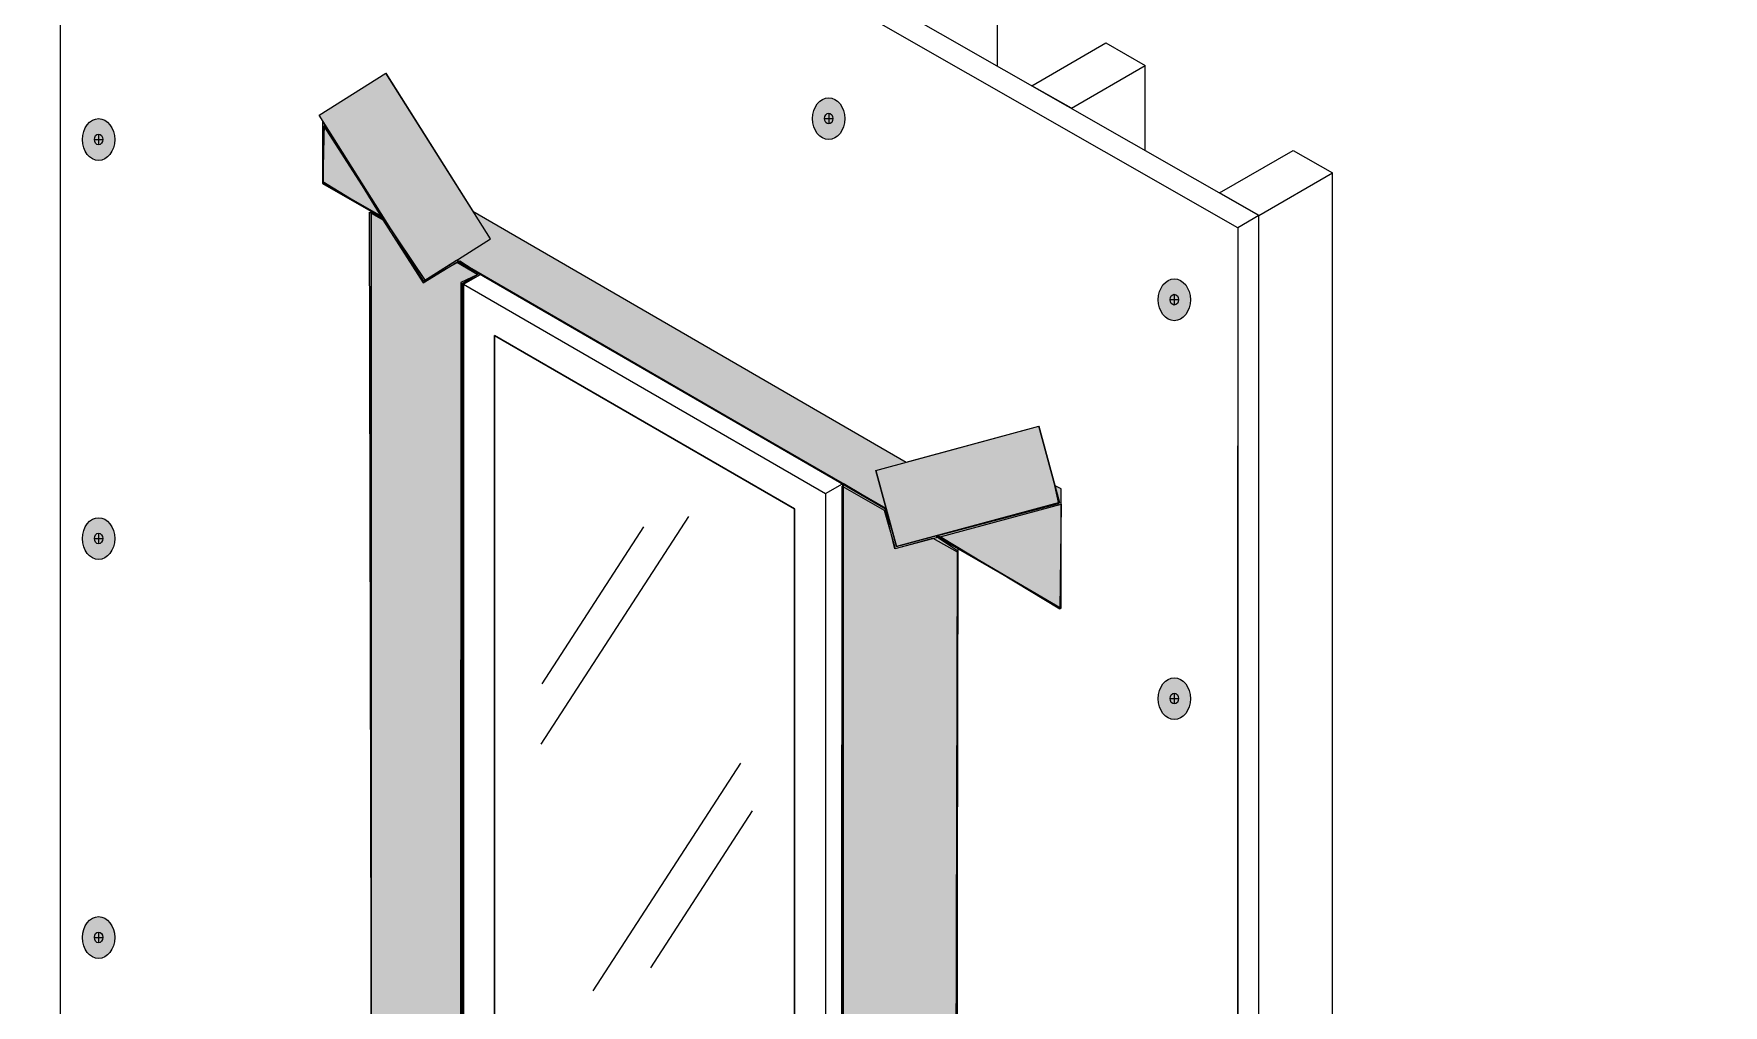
# Model space of a CAD drawing. Header units: inches. Extents: x -26 to 76, y -16 to 22.
# Drawn here: x 45.57 to 50.92, y 7.23 to 10.31 of the extents above; entities that cross this region are included whole.
import ezdxf

# ---------------------------------------------------------------- set-up
doc = ezdxf.new("R2010")
doc.units = ezdxf.units.IN
doc.header["$MEASUREMENT"] = 0
doc.linetypes.add('AI-Linetype-72', pattern=[0.375113, 0.250075, -0.125038])
for name, color, linetype, lineweight in [('.ATI-HATCH', 7, 'Continuous', 0), ('0_0', 7, 'Continuous', 0), ('G-ANNO-TTLB', 7, 'Continuous', 0), ('LOGOS', 7, 'Continuous', 0), ('T', 7, 'Continuous', 0), ('TYVEK', 7, 'Continuous', 0)]:
    doc.layers.add(name, color=color, linetype=linetype, lineweight=lineweight)
pattern_1 = [(45, (0, 0), (-7.071, 7.071), [])]

msp = doc.modelspace()

# ---------------------------------------------------------------- hatches: boundary and pattern name
at = {"layer": '.ATI-HATCH', "true_color": 0x808080, "transparency": 33554483}
for points in [[(48.7523, 9.0641), (48.8178, 8.8227), (48.3012, 8.6824), (48.2684, 8.8031), (46.9059, 9.5898), (46.8028, 9.5246), (46.4706, 10.0504), (46.682, 10.184), (46.9586, 9.7461), (48.3321, 8.95), (48.7523, 9.0641), (48.8178, 8.8227)], [(46.4869, 10.0242), (46.4828, 9.8399), (46.6707, 9.7249)], [(46.9773, 9.548), (46.9168, 9.588), (46.808, 9.5261), (46.6782, 9.7197), (46.6355, 9.7412), (46.6355, 6.4654), (46.9773, 6.2708), (46.9773, 7.105), (46.9242, 7.1357), (46.9242, 9.5168)], [(48.4314, 8.7116), (48.2965, 8.6758), (48.2655, 8.8031), (48.1298, 8.8817), (48.1299, 5.6068), (48.494, 5.3962), (48.4949, 8.6687)], [(48.8025, 8.8765), (48.8152, 8.8182), (48.4273, 8.7161), (48.823, 8.4873), (48.823, 8.8658)]]:
    msp.add_hatch(color=8, dxfattribs=at).paths.add_polyline_path(points)
at = {"layer": 'G-ANNO-TTLB', "true_color": 0xff00ff, "transparency": 33554687}
h = msp.add_hatch(color=6, dxfattribs=at)
edge = h.paths.add_edge_path()
edge.add_spline(control_points=[(71.2273, -15.1345), (71.2273, -15.1345), (30.5273, -15.1345), (30.5273, -15.1345), (30.5273, -15.1345), (30.5273, 19.0008), (30.5273, 19.0008), (30.5273, 19.0008), (71.2273, 19.0008), (71.2273, 19.0008), (71.2273, 19.0008), (71.2273, -15.1345), (71.2273, -15.1345)], knot_values=[0, 0, 0, 0, 1, 1, 1, 2, 2, 2, 3, 3, 3, 4, 4, 4, 4], degree=3, periodic=0)
edge = h.paths.add_edge_path()
edge.add_spline(control_points=[(30.6523, 18.8757), (30.6523, 18.8757), (30.6523, -15.0095), (30.6523, -15.0095), (30.6523, -15.0095), (71.1023, -15.0095), (71.1023, -15.0095), (71.1023, -15.0095), (71.1023, 18.8757), (71.1023, 18.8757), (71.1023, 18.8757), (30.6523, 18.8757), (30.6523, 18.8757)], knot_values=[0, 0, 0, 0, 1, 1, 1, 2, 2, 2, 3, 3, 3, 4, 4, 4, 4], degree=3, periodic=0)
edge.add_line((30.6523, 18.8757), (30.6523, 18.8757))
at = {"layer": 'LOGOS', "true_color": 0x000000, "transparency": 33554687}
h = msp.add_hatch(dxfattribs=at)
h.set_pattern_fill('_U', color=18, scale=10, angle=45, style=2, pattern_type=0)
h.set_pattern_definition(pattern_1)
h.paths.add_polyline_path([(46.6695, 9.7295), (46.485, 9.8346), (46.4859, 10.0152)])
h = msp.add_hatch(dxfattribs=at)
h.set_pattern_fill('_U', color=18, scale=10, angle=45, style=2, pattern_type=0)
h.set_pattern_definition(pattern_1)
h.paths.add_polyline_path([(46.9872, 6.2618), (46.6375, 6.4608), (46.6301, 9.7429), (46.6728, 9.7184), (46.8005, 9.5192), (46.9072, 9.5839), (46.974, 9.5456), (46.9202, 9.5194), (46.9195, 7.13), (46.9838, 7.0951)])
h = msp.add_hatch(dxfattribs=at)
h.set_pattern_fill('_U', color=18, scale=10, angle=45, style=2, pattern_type=0)
h.set_pattern_definition(pattern_1)
h.paths.add_polyline_path([(48.485, 5.3932), (48.1274, 5.5955), (48.1297, 8.8742), (48.2623, 8.7982), (48.2975, 8.6765), (48.4165, 8.7098), (48.4937, 8.6656)])
h = msp.add_hatch(dxfattribs=at)
h.set_pattern_fill('_U', color=18, scale=10, angle=45, style=2, pattern_type=0)
h.set_pattern_definition(pattern_1)
h.paths.add_polyline_path([(48.8188, 8.4844), (48.4399, 8.7131), (48.823, 8.8172)])
at = {"layer": 'TYVEK', "true_color": 0x003b71, "transparency": 33554687}
h = msp.add_hatch(color=156, dxfattribs=at)
h.dxf.hatch_style = 2
edge = h.paths.add_edge_path()
edge.add_ellipse((48.0864, 10.0393), major_axis=(0, 0.0664), ratio=0.766948, start_angle=0, end_angle=360)
h = msp.add_hatch(color=156, dxfattribs=at)
h.dxf.hatch_style = 2
edge = h.paths.add_edge_path()
edge.add_ellipse((45.7718, 9.9729), major_axis=(0, 0.0664), ratio=0.766948, start_angle=0, end_angle=360)
h = msp.add_hatch(color=156, dxfattribs=at)
h.dxf.hatch_style = 2
edge = h.paths.add_edge_path()
edge.add_ellipse((49.1823, 9.4651), major_axis=(0, 0.0664), ratio=0.766948, start_angle=0, end_angle=360)
h = msp.add_hatch(color=156, dxfattribs=at)
h.dxf.hatch_style = 2
edge = h.paths.add_edge_path()
edge.add_ellipse((45.7718, 8.7079), major_axis=(0, 0.0664), ratio=0.766948, start_angle=0, end_angle=360)
h = msp.add_hatch(color=156, dxfattribs=at)
h.dxf.hatch_style = 2
edge = h.paths.add_edge_path()
edge.add_ellipse((49.1823, 8.2005), major_axis=(0, 0.0664), ratio=0.766948, start_angle=0, end_angle=360)
h = msp.add_hatch(color=156, dxfattribs=at)
h.dxf.hatch_style = 2
edge = h.paths.add_edge_path()
edge.add_ellipse((45.7718, 7.4433), major_axis=(0, 0.0664), ratio=0.766948, start_angle=0, end_angle=360)

# ---------------------------------------------------------------- linework, layer by layer
at = {"layer": '.ATI-HATCH'}
for points in [[(48.7523, 9.0641), (48.8178, 8.8227), (48.3012, 8.6824), (48.2684, 8.8031), (46.9059, 9.5898), (46.8028, 9.5246), (46.4706, 10.0504), (46.682, 10.184), (46.9586, 9.7461), (48.3321, 8.95), (48.7523, 9.0641), (48.8178, 8.8227)], [(46.4869, 10.0242), (46.4828, 9.8399), (46.6707, 9.7249)], [(46.9773, 9.548), (46.9168, 9.588), (46.808, 9.5261), (46.6782, 9.7197), (46.6355, 9.7412), (46.6355, 6.4654), (46.9773, 6.2708), (46.9773, 7.105), (46.9242, 7.1357), (46.9242, 9.5168)], [(48.4314, 8.7116), (48.2965, 8.6758), (48.2655, 8.8031), (48.1298, 8.8817), (48.1299, 5.6068), (48.494, 5.3962), (48.4949, 8.6687)], [(48.8025, 8.8765), (48.8152, 8.8182), (48.4273, 8.7161), (48.823, 8.4873), (48.823, 8.8658)]]:
    msp.add_lwpolyline(points, close=True, dxfattribs=at)
at = {"layer": '0_0', "color": 18, "lineweight": 25, "true_color": 0x000000}
msp.add_lwpolyline([(48.7523, 9.0641), (48.8178, 8.8227), (48.3012, 8.6824), (48.2684, 8.8031), (46.9059, 9.5898), (46.8028, 9.5246), (46.4706, 10.0504), (46.682, 10.184), (46.9586, 9.7461), (48.3321, 8.95), (48.7523, 9.0641), (48.8178, 8.8227)], close=True, dxfattribs=at)
at = {"layer": 'G-ANNO-TTLB'}
for points in [[(71.2273, -15.1345), (71.2273, -15.1345), (30.5273, -15.1345), (30.5273, -15.1345), (30.5273, -15.1345), (30.5273, 19.0008), (30.5273, 19.0008), (30.5273, 19.0008), (71.2273, 19.0008), (71.2273, 19.0008), (71.2273, 19.0008), (71.2273, -15.1345), (71.2273, -15.1345)], [(30.6523, 18.8757), (30.6523, 18.8757), (30.6523, -15.0095), (30.6523, -15.0095), (30.6523, -15.0095), (71.1023, -15.0095), (71.1023, -15.0095), (71.1023, -15.0095), (71.1023, 18.8757), (71.1023, 18.8757), (71.1023, 18.8757), (30.6523, 18.8757), (30.6523, 18.8757)]]:
    msp.add_open_spline(points, degree=3, knots=[0, 0, 0, 0, 1, 1, 1, 2, 2, 2, 3, 3, 3, 4, 4, 4, 4], dxfattribs=at)
at = {"layer": 'LOGOS'}
for points in [[(46.6695, 9.7295), (46.485, 9.8346), (46.4859, 10.0152)], [(46.9872, 6.2618), (46.6375, 6.4608), (46.6301, 9.7429), (46.6728, 9.7184), (46.8005, 9.5192), (46.9072, 9.5839), (46.974, 9.5456), (46.9202, 9.5194), (46.9195, 7.13), (46.9838, 7.0951)], [(48.485, 5.3932), (48.1274, 5.5955), (48.1297, 8.8742), (48.2623, 8.7982), (48.2975, 8.6765), (48.4165, 8.7098), (48.4937, 8.6656)], [(48.8188, 8.4844), (48.4399, 8.7131), (48.823, 8.8172)]]:
    msp.add_lwpolyline(points, close=True, dxfattribs=at)
at = {"layer": 'T', "color": 3, "lineweight": 25, "true_color": 0x00ff00}
for p, q in [((46.9826, 9.5454), (46.929, 9.5148)), ((48.2684, 8.8014), (46.9817, 9.5462)), ((48.1299, 8.8834), (46.9817, 9.5462)), ((46.929, 9.5148), (48.0763, 8.8511)), ((46.929, 9.5148), (46.929, 7.1337)), ((47.9782, 8.802), (47.0272, 9.3522)), ((47.0272, 9.3522), (47.0272, 7.1828)), ((48.0763, 8.8511), (48.1298, 8.8817)), ((47.9782, 6.6327), (47.9782, 8.802))]:
    msp.add_line(p, q, dxfattribs=at)
at = {"layer": 'TYVEK', "color": 2, "lineweight": 25, "true_color": 0xffff00}
for p, q in [((49.4507, 9.7321), (45.7164, 11.8644)), ((49.4507, 9.7321), (49.3839, 9.6934)), ((49.4507, 3.9476), (49.4507, 9.7321))]:
    msp.add_line(p, q, dxfattribs=at)
at = {"layer": 'TYVEK', "color": 18, "lineweight": 25, "true_color": 0x000000}
for p, q in [((45.6496, 11.8258), (45.6496, 6.0708)), ((49.3839, 9.6934), (45.6496, 11.8258)), ((46.4706, 10.0504), (46.682, 10.184)), ((47.0142, 9.6582), (46.682, 10.184)), ((47.0142, 9.6582), (46.682, 10.184)), ((46.8028, 9.5246), (46.4706, 10.0504)), ((46.9586, 9.7461), (48.3321, 8.95)), ((46.8028, 9.5246), (47.0142, 9.6582)), ((49.3839, 9.6934), (49.3839, 3.9151)), ((46.9072, 9.5922), (48.2684, 8.8031)), ((46.9072, 9.5922), (48.2684, 8.8031)), ((46.9117, 9.5865), (48.2684, 8.8014)), ((48.2356, 8.9238), (48.7523, 9.0641)), ((48.8178, 8.8227), (48.7523, 9.0641)), ((48.2356, 8.9238), (48.3012, 8.6824)), ((48.3012, 8.6824), (48.8178, 8.8227))]:
    msp.add_line(p, q, dxfattribs=at)
at = {"layer": 'TYVEK', "color": 33, "lineweight": 25, "true_color": 0xcc9966}
for p, q in [((48.6211, 10.4735), (48.6211, 10.2058)), ((48.8567, 10.0728), (49.0901, 10.2078)), ((49.0901, 9.938), (49.0901, 10.2078)), ((49.4507, 9.7321), (49.6841, 9.8671)), ((49.6841, 4.0826), (49.6841, 9.8671))]:
    msp.add_line(p, q, dxfattribs=at)
at = {"layer": 'TYVEK', "color": 243, "lineweight": 25, "true_color": 0xcc667f}
for p, q in [((46.4817, 10.0328), (46.4817, 9.8338)), ((46.4817, 10.0328), (46.4817, 9.8338)), ((46.4817, 9.8338), (46.6792, 9.7202)), ((46.6355, 6.4636), (46.6355, 9.7461)), ((46.9075, 9.5909), (46.9838, 9.5471)), ((48.823, 8.8658), (48.8048, 8.8751)), ((48.823, 8.5809), (48.823, 8.8658)), ((48.823, 8.4873), (48.823, 8.8658)), ((48.4309, 8.7176), (48.823, 8.4873))]:
    msp.add_line(p, q, dxfattribs=at)
at = {"layer": 'TYVEK', "color": 252, "lineweight": 25, "true_color": 0x848484}
for p, q in [((48.0729, 10.0397), (48.0999, 10.0397)), ((48.0864, 10.0569), (48.0864, 10.0226)), ((45.7583, 9.9733), (45.7854, 9.9733)), ((45.7718, 9.9904), (45.7718, 9.9561)), ((49.1823, 9.4826), (49.1823, 9.4484)), ((49.1687, 9.4655), (49.1958, 9.4655)), ((49.3839, 3.9089), (49.3839, 9.002)), ((47.6425, 8.778), (47.1737, 8.0563)), ((47.4995, 8.745), (47.1772, 8.2471)), ((45.7583, 8.7083), (45.7854, 8.7083)), ((45.7718, 8.7254), (45.7718, 8.6911)), ((49.1687, 8.2009), (49.1958, 8.2009)), ((49.1823, 8.2181), (49.1823, 8.1838)), ((47.807, 7.9964), (47.3382, 7.2746)), ((47.8441, 7.8448), (47.5218, 7.3469)), ((45.7718, 7.4608), (45.7718, 7.4266)), ((45.7583, 7.4437), (45.7854, 7.4437))]:
    msp.add_line(p, q, dxfattribs=at)
at = {"layer": 'TYVEK', "color": 3, "lineweight": 25, "true_color": 0x00ff00}
for p, q in [((46.9117, 9.5865), (48.2684, 8.8014)), ((46.929, 9.5148), (48.0763, 8.8511)), ((46.929, 7.1337), (46.929, 9.5148)), ((48.0763, 8.8511), (48.1298, 8.8817)), ((48.0763, 8.8511), (48.0763, 6.47)), ((48.0763, 8.8511), (48.0763, 6.47)), ((48.1298, 8.8817), (48.1298, 6.5006))]:
    msp.add_line(p, q, dxfattribs=at)
at = {"layer": 'TYVEK', "color": 3, "linetype": 'AI-Linetype-72', "lineweight": 25, "true_color": 0x00ff00}
msp.add_line((46.929, 9.5148), (46.9826, 9.5454), dxfattribs=at)
at = {"layer": 'TYVEK', "color": 191, "lineweight": 25, "true_color": 0xbf7fff}
msp.add_line((48.1298, 8.8817), (48.1298, 6.5006), dxfattribs=at)
at = {"layer": 'TYVEK', "color": 33, "lineweight": 25, "true_color": 0xcc9966}
for points in [[(48.8567, 10.0728), (48.7301, 10.1436), (48.965, 10.2795), (49.0901, 10.2078)], [(49.4508, 9.732), (49.3257, 9.8037), (49.5591, 9.9388), (49.6841, 9.8671)]]:
    msp.add_lwpolyline(points, dxfattribs=at)
at = {"layer": 'TYVEK', "color": 3, "lineweight": 25, "true_color": 0x00ff00}
msp.add_lwpolyline([(47.0272, 7.1828), (47.0272, 9.3522), (47.9782, 8.802), (47.9782, 6.6327), (47.0272, 7.1828)], dxfattribs=at)
at = {"layer": 'TYVEK', "color": 18, "lineweight": 25, "true_color": 0x000000}
msp.add_lwpolyline([(48.7523, 9.0641), (48.8178, 8.8227), (48.3012, 8.6824), (48.2356, 8.9238)], close=True, dxfattribs=at)
at = {"layer": 'TYVEK', "color": 243, "lineweight": 25, "true_color": 0xcc667f}
msp.add_lwpolyline([(48.1326, 5.5984), (48.4902, 5.3962), (48.4972, 8.6774), (48.4309, 8.7176), (48.3012, 8.6824), (48.2684, 8.8014), (48.1326, 8.8827)], close=True, dxfattribs=at)
at = {"layer": 'TYVEK', "color": 18, "lineweight": 25, "true_color": 0x000000}
for centre in [(48.0864, 10.0393), (45.7718, 9.9729), (49.1823, 9.4651), (45.7718, 8.7079), (49.1823, 8.2005), (45.7718, 7.4433)]:
    msp.add_ellipse(centre, major_axis=(0, 0.0664), ratio=0.766948, dxfattribs=at)
at = {"layer": 'TYVEK', "color": 252, "lineweight": 25, "true_color": 0x848484}
for centre in [(48.0864, 10.0397), (45.7718, 9.9733), (49.1823, 9.4655), (45.7718, 8.7083), (49.1823, 8.2009), (45.7718, 7.4437)]:
    msp.add_ellipse(centre, major_axis=(0, 0.0171), ratio=0.788846, dxfattribs=at)

doc.saveas('drawing.dxf')
